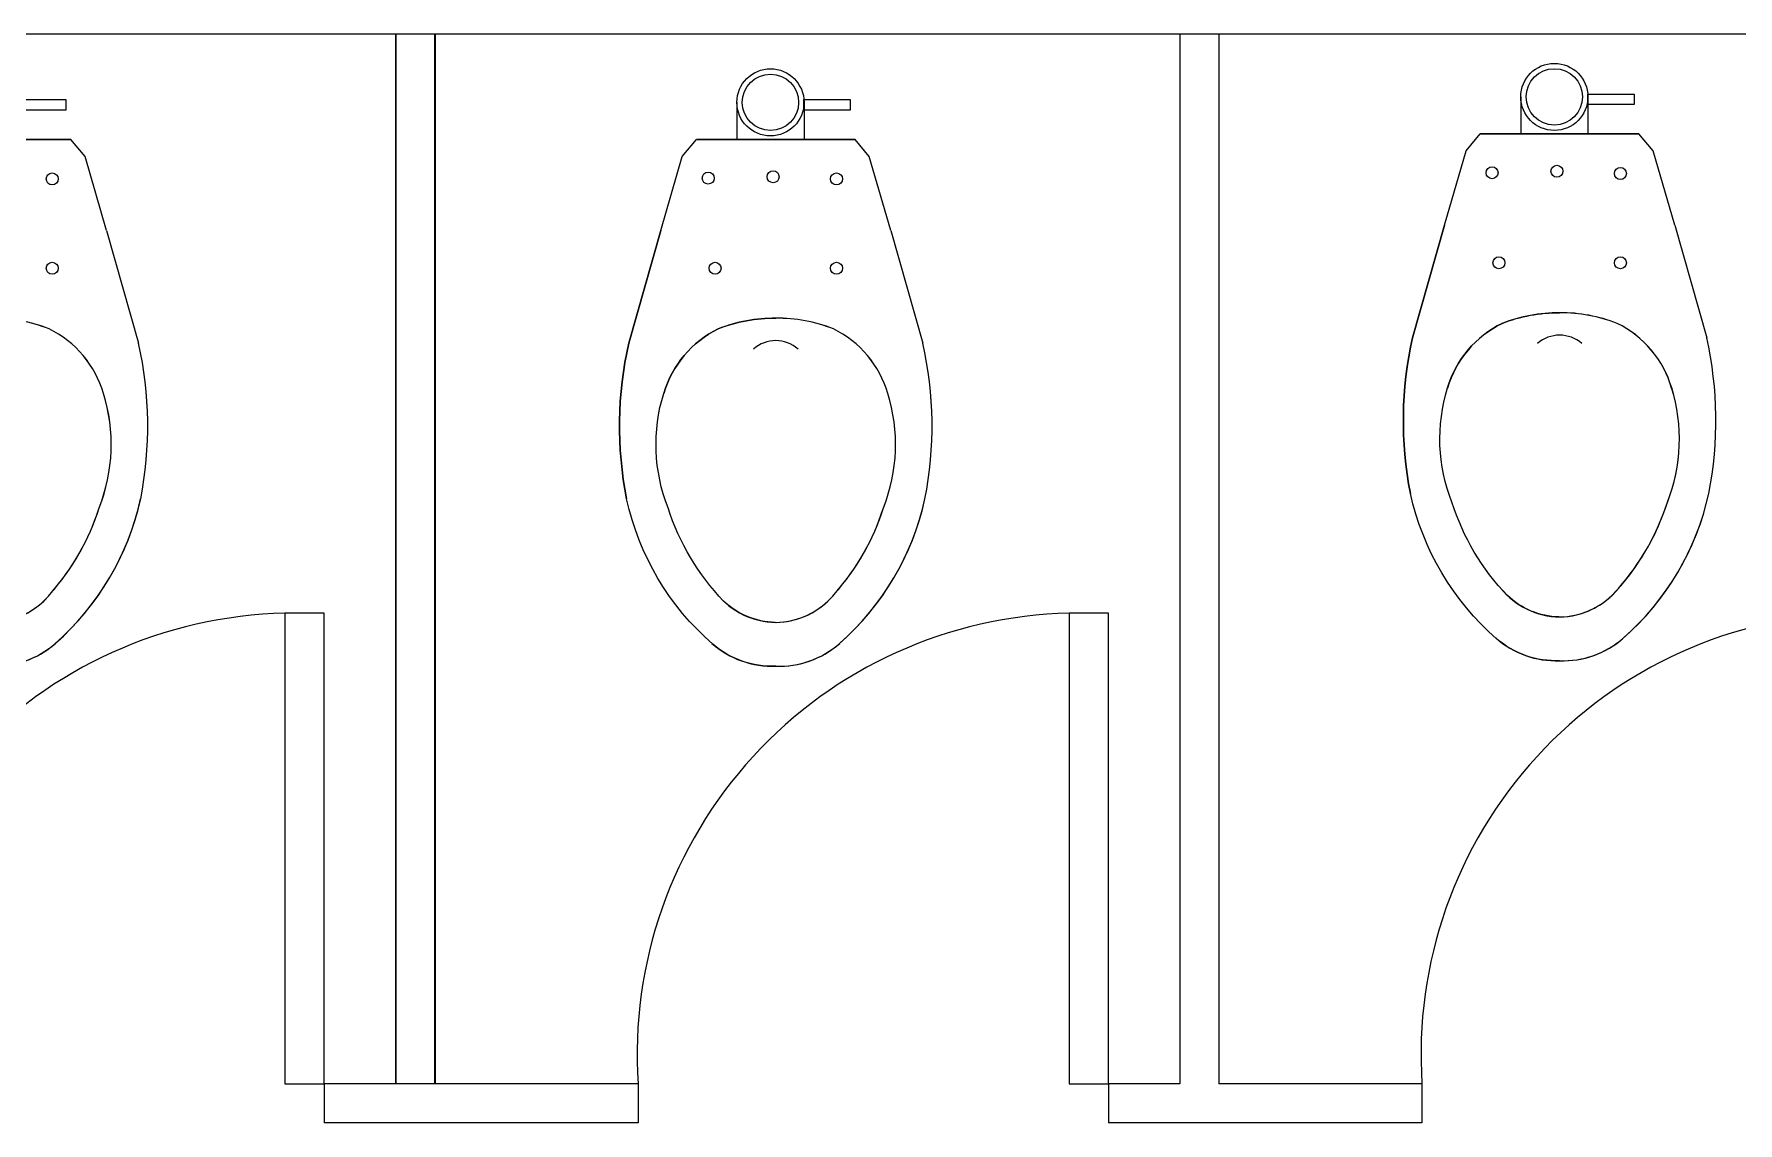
# Model space of a CAD drawing. Header units: millimetres. Extents: x 2148 to 2681, y 758 to 986.
# Drawn here: x 2391.623 to 2393.796, y 876.806 to 878.195 of the extents above; entities that cross this region are included whole.
import ezdxf

# ---------------------------------------------------------------- set-up
doc = ezdxf.new("R2010")
doc.units = ezdxf.units.MM
for name, color, linetype in [('A-Wall', 4, 'Continuous'), ('DR', 7, 'Continuous'), ('HATCH', 8, 'Continuous')]:
    doc.layers.add(name, color=color, linetype=linetype)

# ---------------------------------------------------------------- blocks, each defined once
blk = doc.blocks.new('BOWL')
at = {"layer": 'DR', "color": 7, "linetype": 'Continuous'}
for p, q in [((-75570.291, -368.114), (-75570.431, -368.0742)), ((-75570.431, -368.0742), (-75570.291, -368.114)), ((-75570.291, -368.114), (-75570.1989, -368.1406)), ((-75570.1989, -368.1406), (-75570.1777, -368.1584)), ((-75570.1777, -368.1584), (-75570.1777, -368.3555)), ((-75570.1777, -368.3555), (-75570.1777, -368.1584)), ((-75570.1989, -368.3733), (-75570.1777, -368.3555)), ((-75570.291, -368.4), (-75570.1989, -368.3733)), ((-75570.291, -368.4), (-75570.431, -368.4398)), ((-75570.291, -368.4), (-75570.431, -368.4398))]:
    blk.add_line(p, q, dxfattribs=at)
at = {"layer": 'DR', "color": 8, "linetype": 'Continuous'}
for p, q in [((-75570.1317, -368.2087), (-75570.1777, -368.2087)), ((-75570.1317, -368.2921), (-75570.1777, -368.2921))]:
    blk.add_line(p, q, dxfattribs=at)
at = {"layer": 'DR', "color": 7, "linetype": 'Continuous'}
for points in [[(-75570.8325, -368.257, -0.190094), (-75570.8051, -368.1786, -0.160718), (-75570.6245, -368.0715, -0.104398), (-75570.431, -368.0742, -0.104398)], [(-75570.8325, -368.257, 0.190094), (-75570.8051, -368.3353, 0.160718), (-75570.6245, -368.4425, 0.104398), (-75570.431, -368.4398, 0.104398)]]:
    blk.add_lwpolyline(points, format="xyb", dxfattribs=at)
at = {"layer": 'DR', "color": 8, "linetype": 'Continuous'}
for points in [[(-75570.778, -368.2562, -0.187036), (-75570.7515, -368.1921, -0.115027), (-75570.6356, -368.1231, -0.170967), (-75570.4935, -368.1177, -0.209642), (-75570.4132, -368.1854, -0.096036), (-75570.4, -368.257)], [(-75570.778, -368.2577, 0.187036), (-75570.7515, -368.3219, 0.115027), (-75570.6356, -368.3909, 0.170967), (-75570.4935, -368.3963, 0.209642), (-75570.4132, -368.3286, 0.096036), (-75570.4, -368.257)]]:
    blk.add_lwpolyline(points, format="xyb", dxfattribs=at)
at = {"layer": 'DR', "color": 7, "linetype": 'Continuous'}
blk.add_lwpolyline([(-75570.1413, -368.292), (-75570.1283, -368.292), (-75570.1283, -368.3496), (-75570.1413, -368.3496)], close=True, dxfattribs=at)
at = {"layer": 'DR', "color": 8, "linetype": 'Continuous'}
for centre, radius in [((-75570.2259, -368.173), 0.00745), ((-75570.3379, -368.1815), 0.00745), ((-75570.1317, -368.2504), 0.035), ((-75570.2242, -368.2537), 0.00745), ((-75570.3379, -368.3325), 0.00745), ((-75570.2269, -368.3325), 0.00745)]:
    blk.add_circle(centre, radius, dxfattribs=at)
at = {"layer": 'DR', "color": 7, "linetype": 'Continuous'}
blk.add_circle((-75570.1317, -368.2504), 0.0417, dxfattribs=at)
for centre, radius, start, end in [((-75570.5342, -368.5313), 0.4686, 77.28, 101.1199), ((-75570.7195, -368.2526), 0.1131, 138.4248, 182.2387), ((-75570.7195, -368.2614), 0.1131, 177.7613, 221.5752), ((-75570.5525, -368.1153), 0.335, 221.3231, 257.5875), ((-75570.5342, -367.9827), 0.4686, 258.8801, 282.72)]:
    blk.add_arc(centre, radius, start, end, dxfattribs=at)
at = {"layer": 'DR', "color": 8, "linetype": 'Continuous'}
for centre, radius, start, end in [((-75570.5305, -368.2431), 0.1307, 26.2125, 73.5731), ((-75570.6821, -368.2583), 0.096, 129.0871, 179.204), ((-75570.5914, -368.255), 0.1913, 359.4176, 21.3602), ((-75570.4701, -368.257), 0.0422, 318.929, 41.071), ((-75570.6821, -368.2557), 0.096, 180.796, 230.9129), ((-75570.5914, -368.2589), 0.1913, 338.6398, 0.5824), ((-75570.5455, -368.1078), 0.2971, 228.446, 252.3404), ((-75570.5305, -368.2709), 0.1307, 286.4269, 333.7875), ((-75570.557, -368.1918), 0.2141, 248.4444, 287.252)]:
    blk.add_arc(centre, radius, start, end, dxfattribs=at)

msp = doc.modelspace()

# ---------------------------------------------------------------- linework, layer by layer
at = {"layer": 'A-Wall', "ltscale": 10}
msp.add_line((2396.6843476, 878.1947829, 0), (2389.6739851, 878.1947829, 0), dxfattribs=at)
at = {"layer": 'DR', "ltscale": 10}
for p, q in [((2392.0837708, 878.1947829, 0), (2392.0837708, 876.8560574, 0)), ((2392.0843476, 878.1947829, 0), (2392.0843476, 876.8560574, 0)), ((2392.0843476, 878.1947829, 0), (2392.0843476, 876.8560574, 0)), ((2392.1337708, 878.1947829, 0), (2392.1337708, 876.8560574, 0)), ((2392.1343476, 878.1947829, 0), (2392.1343476, 876.8560574, 0)), ((2392.1343476, 878.1947829, 0), (2392.1343476, 876.8560574, 0)), ((2393.0843476, 878.1947829, 0), (2393.0843476, 876.8560574, 0)), ((2393.1343476, 878.1947829, 0), (2393.1343476, 876.8560574, 0)), ((2391.992782, 877.4560574, 0), (2391.942782, 877.4560574, 0)), ((2391.942782, 877.4560574, 0), (2391.942782, 876.8560574, 0)), ((2391.992782, 876.8560574, 0), (2391.992782, 877.4560574, 0)), ((2392.9933588, 877.4560574, 0), (2392.9433588, 877.4560574, 0)), ((2392.9433588, 877.4560574, 0), (2392.9433588, 876.8560574, 0)), ((2392.9933588, 876.8560574, 0), (2392.9933588, 877.4560574, 0)), ((2391.942782, 876.8560574, 0), (2391.992782, 876.8560574, 0)), ((2392.0837708, 876.8560574, 0), (2391.992782, 876.8560574, 0)), ((2391.992782, 876.8560574, 0), (2391.992782, 876.8060574, 0)), ((2392.3933588, 876.8560574, 0), (2392.0843476, 876.8560574, 0)), ((2392.3933588, 876.8560574, 0), (2392.1343476, 876.8560574, 0)), ((2392.3933588, 876.8560574, 0), (2392.1343476, 876.8560574, 0)), ((2392.3933588, 876.8560574, 0), (2392.3933588, 876.8060574, 0)), ((2392.3933588, 876.8560574, 0), (2392.3933588, 876.8060574, 0)), ((2392.3933588, 876.8560574, 0), (2392.3933588, 876.8060574, 0)), ((2392.9433588, 876.8560574, 0), (2392.9933588, 876.8560574, 0)), ((2393.0843476, 876.8560574, 0), (2392.9933588, 876.8560574, 0)), ((2392.9933588, 876.8560574, 0), (2392.9933588, 876.8060574, 0)), ((2393.3933588, 876.8560574, 0), (2393.1343476, 876.8560574, 0)), ((2393.3933588, 876.8560574, 0), (2393.3933588, 876.8060574, 0)), ((2392.3933588, 876.8060574, 0), (2391.992782, 876.8060574, 0)), ((2393.3933588, 876.8060574, 0), (2392.9933588, 876.8060574, 0))]:
    msp.add_line(p, q, dxfattribs=at)
at = {"layer": 'HATCH', "linetype": 'ByBlock', "ltscale": 0.5}
for centre in [(2391.9546307, 876.8931127, 0), (2392.9552075, 876.8931127, 0), (2393.9552075, 876.8931127, 0)]:
    msp.add_arc(centre, 0.5630694, 91.2057719, 183.773334, dxfattribs=at)

# ---------------------------------------------------------------- block references
at = {"layer": 'DR', "color": 7, "linetype": 'Continuous', "xscale": 1.026162202877459, "yscale": 1.026162202877459, "zscale": 1.026162202877459, "rotation": 90}
for p in [(2013.6770171, 78425.3205335, 0), (2014.6775938, 78425.3205335, 0), (2015.6775938, 78425.3275008, 0)]:
    msp.add_blockref('BOWL', p, dxfattribs=at)

doc.saveas('drawing.dxf')
